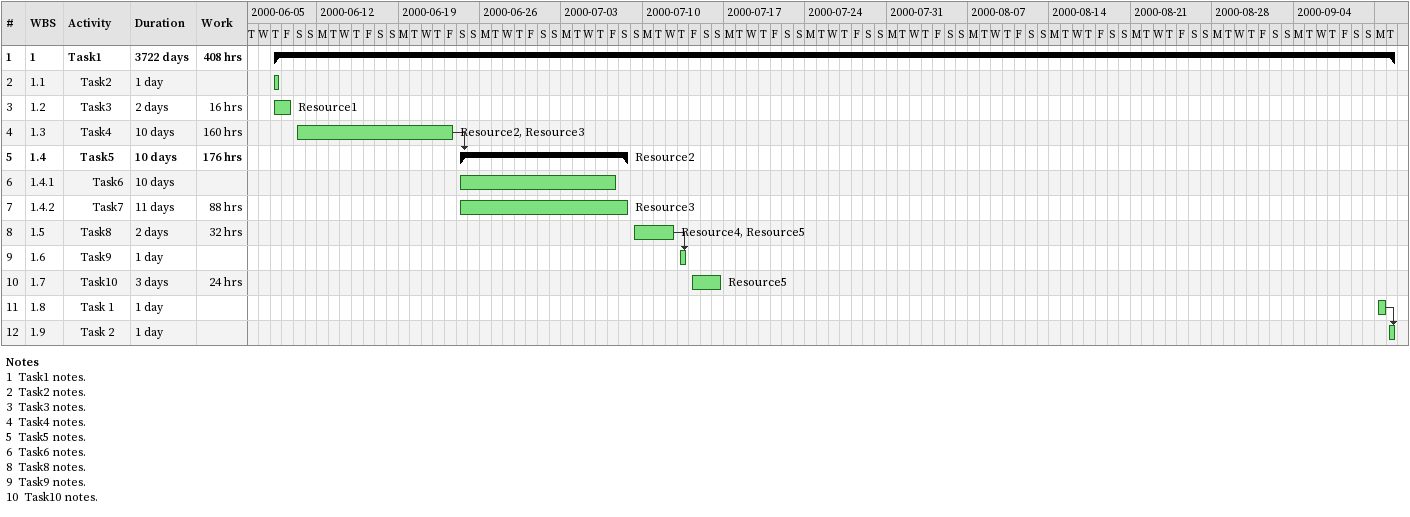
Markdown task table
| ID | WBS | Task | Duration | Start | Finish | Predecessors | Resources | Work (h) |
|---|---|---|---|---|---|---|---|---|
| 1 | 1 | **Task1** | 3722d | 2000-06-08 | 2000-09-12 |  |  | 408 |
| 2 | 1.1 | Task2 | 1d | 2000-06-08 | 2000-06-08 |  |  |  |
| 3 | 1.2 | Task3 | 2d | 2000-06-08 | 2000-06-09 |  | Resource1 | 16 |
| 4 | 1.3 | Task4 | 10d | 2000-06-10 | 2000-06-23 |  | Resource2, Resource3 | 160 |
| 5 | 1.4 | **Task5** | 10d | 2000-06-24 | 2000-07-08 | 4 | Resource2 | 176 |
| 6 | 1.4.1 | Task6 | 10d | 2000-06-24 | 2000-07-07 |  |  |  |
| 7 | 1.4.2 | Task7 | 11d | 2000-06-24 | 2000-07-08 |  | Resource3 | 88 |
| 8 | 1.5 | Task8 | 2d | 2000-07-09 | 2000-07-12 |  | Resource4, Resource5 | 32 |
| 9 | 1.6 | Task9 | 1d | 2000-07-13 | 2000-07-13 | 8 |  |  |
| 10 | 1.7 | Task10 | 3d | 2000-07-14 | 2000-07-16 |  | Resource5 | 24 |
| 11 | 1.8 | Task 1 | 1d | 2000-09-11 | 2000-09-11 |  |  |  |
| 12 | 1.9 | Task 2 | 1d | 2000-09-12 | 2000-09-12 | 11 |  |  |

Notes
- 1: Task1 notes.
- 2: Task2 notes.
- 3: Task3 notes.
- 4: Task4 notes.
- 5: Task5 notes.
- 6: Task6 notes.
- 8: Task8 notes.
- 9: Task9 notes.
- 10: Task10 notes.
